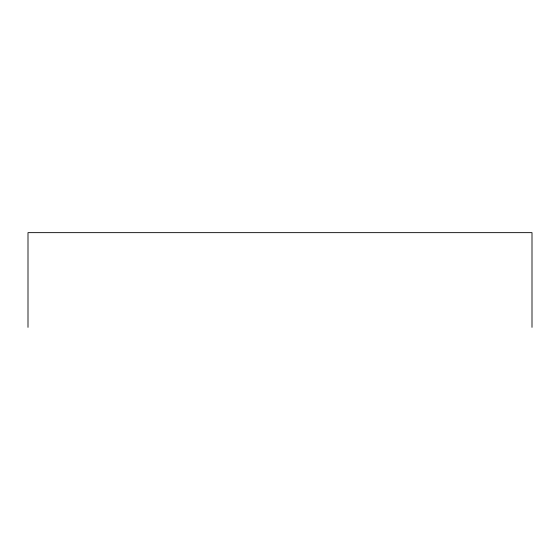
<?xml version="1.0" encoding="UTF-8"?>
<svg xmlns="http://www.w3.org/2000/svg" width="560" height="560" viewBox="0 0 560 560"><rect width="100%" height="100%" fill="white"/><g stroke="black" fill="none" stroke-linecap="round" stroke-linejoin="round"><path stroke-width="0.84" d="M532 327.355L532 232.645L28 232.645L28 327.355"/></g></svg>
